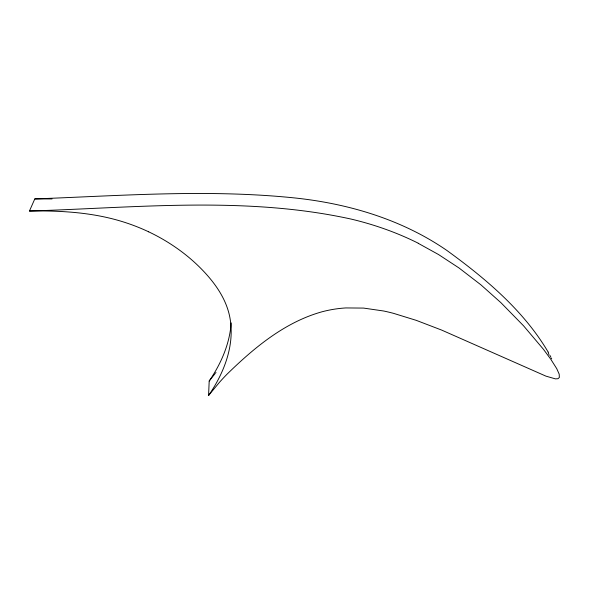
<?xml version="1.0" encoding="UTF-8"?>
<svg xmlns="http://www.w3.org/2000/svg" width="589" height="589" viewBox="0 0 589 589"><rect width="100%" height="100%" fill="white"/><g stroke="black" fill="none" stroke-linecap="round" stroke-linejoin="round"><path stroke-width="0.88" d="M418.242 243.323L438.488 254.514L459.008 267.966L480.948 284.87L500.871 302.636L523.54 325.798L543.433 349.284L550.722 359.143L556.73 368.626L559.197 374.162L559.351 377.461L557.974 378.705L555.412 378.874L545.951 376.143L441.669 330.09L416.246 320.35L393.496 313.333A178.82 131.538 -7.5 0 0 383.726 311.014L363.568 308.084L345.809 307.937A94.152 72.845 -9.5 0 0 321.984 311.795C284.745 322.19 254.073 347.782 226.934 374.302A242.962 171.392 -12.2 0 0 219.469 382.313L208.58 395.477L209.191 381.046C220.978 363.818 229.747 343.917 231.175 322.897M148.678 231.823A159.774 123.315 10.1 0 0 111.77 218.659C84.904 211.944 57.037 210.582 29.45 211.017L34.803 198.92C119.626 195.776 204.884 189.26 289.626 197.44C345.147 202.645 400.564 218.519 446.852 250.435C485.329 278.332 523.673 310.499 548.101 351.972M208.58 395.477C224.505 372.417 235.703 343.416 229.393 315.159A104.341 82.813 7.7 0 0 225.587 303.394C220.75 291.872 213.233 281.682 204.795 272.538A176.015 134.528 10.2 0 0 188.259 256.907C176.185 246.931 162.829 238.538 148.678 231.823M209.191 381.046L215.037 373.684M215.522 373.102L216.008 372.513M29.45 211.017C136.412 207.762 245.458 195.879 351.059 219.064A276.594 206.143 -3.7 0 1 418.3 243.242M34.803 198.92L52.046 198.935M549.935 355.366L550.892 357.221M551.378 358.171L551.702 358.797M548.153 352.097L549.007 354.858"/></g></svg>
